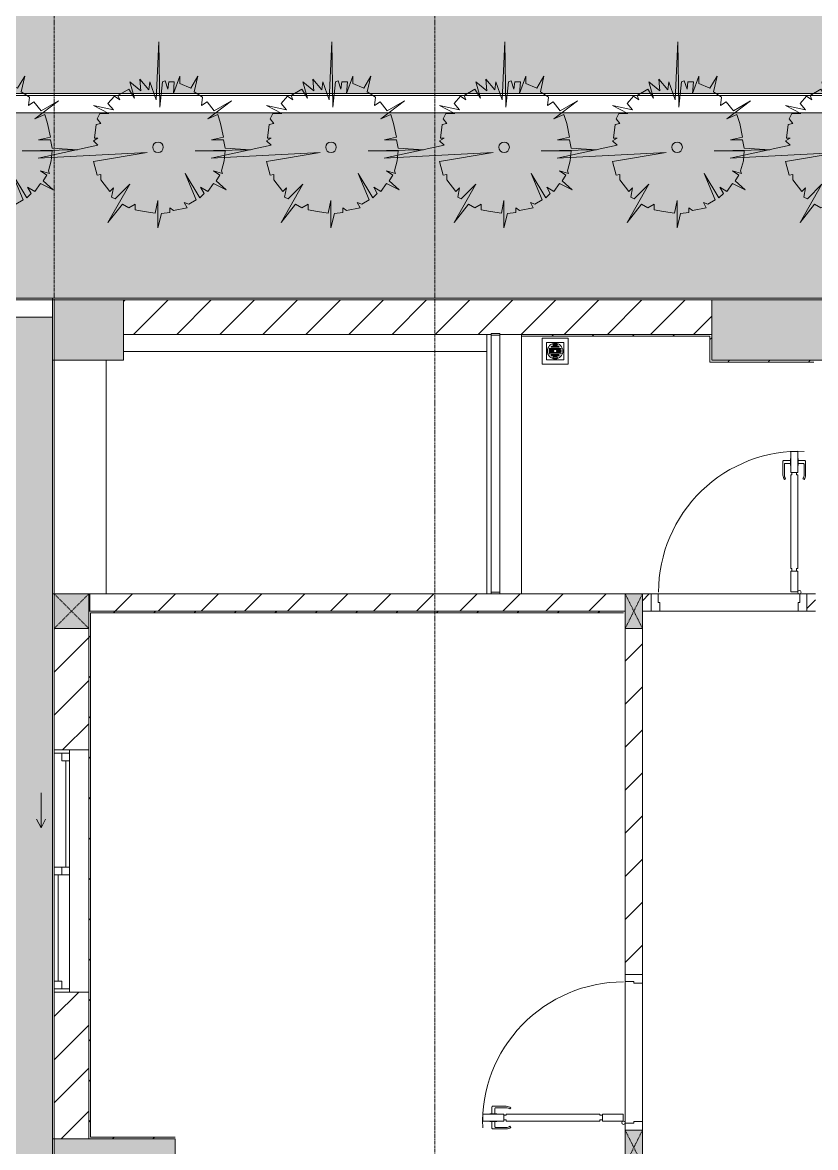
# Model space of a CAD drawing. Header units: millimetres. Extents: x 5359 to 218750, y -16347 to 109893.
# Drawn here: x 105769 to 110353, y 73337 to 79839 of the extents above; entities that cross this region are included whole.
import ezdxf

# ---------------------------------------------------------------- set-up
doc = ezdxf.new("R2010")
doc.units = ezdxf.units.MM
doc.linetypes.add('Dash', pattern=[6, 3, -3])
doc.linetypes.add('Grid Line', pattern=[22.225, 12.7, -3.175, 3.175, -3.175])
for name, color, linetype, lineweight in [('0-1', 7, 'Continuous', 5), ('A-DETL-GENF-1', 9, 'Continuous', 9), ('A-DOOR-1', 9, 'Continuous', 9), ('A-FLOR-1', 9, 'Continuous', 9), ('A-FLOR-HRAL-1', 9, 'Continuous', 9), ('A-FLOR-PATT', 8, 'Continuous', 9), ('A-GLAZ', 151, 'Continuous', 9), ('A-WALL', 113, 'Continuous', 9), ('A-WALL-1', 53, 'Continuous', 18), ('A-WALL-2', 9, 'Continuous', 9), ('A-WALL-3', 113, 'Continuous', 18), ('A-WALL-PATT-1', 10, 'Continuous', 9), ('A-WALL-PATT-2', 9, 'Continuous', 9), ('A-WALL-PATT-3', 111, 'Continuous', 9), ('G-IMPT', 8, 'Continuous', 9), ('I-WALL-1', 53, 'Continuous', 18), ('L-PLNT', 71, 'Continuous', 9), ('M-EQPM', 50, 'Continuous', 9), ('S-BEAM-1', 9, 'Continuous', 9), ('S-COLS', 52, 'Continuous', 9), ('S-COLS-1', 253, 'Continuous', 5), ('S-COLS-2', 53, 'Continuous', 18), ('S-COLS-3', 9, 'Continuous', 9), ('S-COLS-4', 52, 'Continuous', 18), ('S-COLS-5', 52, 'Dash', 9), ('S-COLS-HDLN', 52, 'Dash', 9), ('S-COLS-HDLN-1', 9, 'Dash', 9), ('S-GRID-1', 1, 'Grid Line', 9)]:
    doc.layers.add(name, color=color, linetype=linetype, lineweight=lineweight)
pattern_1 = [(45, (0, 0), (-124.4508, 124.4508), [])]
pattern_2 = [(45, (0, 0), (-116.67262, 116.67262), [])]
pattern_3 = [(0, (167.64, 11.2), (558.8, 558.8), [83.82, -16.764, 22.352, -16.764, -419.1]), (0, (167.64, 11.2), (558.8, 558.8), [-139.7, 83.82, -335.28]), (0, (139.7, 27.94), (558.8, 558.8), [55.88, -41.91, 83.82, -41.91, -335.28]), (0, (139.7, 27.94), (558.8, 558.8), [-223.52, 55.88, -279.4]), (0, (335.3, 251.46), (558.8, 558.8), [69.85, -27.94, 69.85, -391.16]), (0, (55.9, 363.2), (558.8, 558.8), [27.94, -55.88, 27.94, -447.04]), (90, (111.76, 363.2), (-558.8, 558.8), [50.292, -508.508]), (90, (279.4, 27.94), (-558.8, 558.8), [55.88, -502.92]), (90, (419.1, 251.46), (-558.8, 558.8), [55.88, -502.92]), (45, (352.04, 22.35), (0, 558.7996), [55.88, -734.383]), (135, (206.76, 22.35), (-558.7996, 0), [55.88, -734.383]), (63.435, (335.28, 25.15), (-0.0005, 558.8001), [55.88, -1193.635]), (75.964, (307.34, 27.94), (-0.00237, 558.80038), [55.88, -2248.111]), (75.964, (447.04, 251.46), (-0.00237, 558.80038), [44.704, -2259.287]), (75.964, (122.94, 363.22), (-0.00237, 558.80038), [39.116, -2264.875]), (104.036, (251.46, 27.94), (0.00237, 558.80038), [55.88, -2248.111]), (104.036, (391.16, 251.46), (0.00237, 558.80038), [44.704, -2259.287]), (104.036, (100.58, 363.22), (0.00237, 558.80038), [39.116, -2264.875]), (116.565, (223.52, 25.15), (0.0005, 558.8001), [55.88, -1193.634])]

# ---------------------------------------------------------------- blocks, each defined once
blk = doc.blocks.new('NCV_TKTC_KET CAU_rvt-1-TKCS_MB ĐỊNH VỊ CỔNG-HÀNG RÀO')
at = {"layer": 'S-COLS-1'}
for points in [[(105952.6, 77886.9), (106352.6, 77886.9), (106352.6, 78236.9), (105952.6, 78236.9)], [(110061.3, 77886.9), (110452.5, 77886.9), (110452.5, 78236.9), (109752.5, 78236.9), (109752.5, 77886.9)]]:
    blk.add_hatch(color=256, dxfattribs=at).paths.add_polyline_path(points)
h = blk.add_hatch(color=256, dxfattribs=at)
h.paths.add_polyline_path([(106027.6, 73036.9), (106652.6, 73036.9), (106652.6, 73386.9), (105952.6, 73386.9), (105952.6, 73036.9), (105977.6, 73036.9)])
h.paths.add_polyline_path([(106027.6, 73181.9), (105977.6, 73181.9), (105977.6, 73191.9), (106027.6, 73191.9)])
at = {"layer": 'A-FLOR-1'}
blk.add_line((106157.6, 76536.9), (106152.6, 76536.9), dxfattribs=at)
at = {"layer": 'S-BEAM-1'}
for p, q in [((106352.6, 77936.9), (108452.6, 77936.9)), ((106252.6, 76536.9), (106252.6, 77886.9))]:
    blk.add_line(p, q, dxfattribs=at)
at = {"layer": 'S-COLS-2'}
for p, q in [((106352.6, 78236.9), (105952.6, 78236.9)), ((105952.6, 78236.9), (105952.6, 77886.9)), ((106352.6, 77886.9), (106352.6, 78236.9)), ((109752.5, 78236.9), (109752.5, 77886.9)), ((110452.5, 78236.9), (109752.5, 78236.9)), ((105952.6, 77886.9), (106352.6, 77886.9)), ((109752.5, 77886.9), (110452.5, 77886.9)), ((106652.6, 73386.9), (105952.6, 73386.9)), ((105952.6, 73386.9), (105952.6, 73036.9)), ((106652.6, 73036.9), (106652.6, 73386.9))]:
    blk.add_line(p, q, dxfattribs=at)
blk = doc.blocks.new('DOOR_CW_01 CANH MO-PANEL KINH - DIW_01-900x2200-CỬA GỖ VÂN LAMINATE-553393-TKCS_MB ĐỊNH VỊ CỔNG-HÀNG RÀO')
at = {"layer": 'A-DETL-GENF-1'}
for p, q in [((-397, 872), (-357, 872)), ((-397, 752), (-397, 872)), ((-357, 872), (-357, 752)), ((-442, 737), (-442, 816.5)), ((-399, 820.5), (-438, 820.5)), ((-434, 799.5), (-434, 737)), ((-399, 803.5), (-430, 803.5)), ((-399, 831.8), (-397, 831.8)), ((-399, 792.2), (-399, 831.8)), ((-397, 792.2), (-399, 792.2)), ((-397, 792.2), (-397, 831.8)), ((-357, 792.2), (-357, 831.8)), ((-355, 831.8), (-357, 831.8)), ((-357, 792.2), (-355, 792.2)), ((-355, 792.2), (-355, 831.8)), ((-355, 820.5), (-316, 820.5)), ((-355, 803.5), (-324, 803.5)), ((-320, 799.5), (-320, 737)), ((-312, 737), (-312, 816.5)), ((-433.9, 711.2), (-427.3, 715.8)), ((-357, 752), (-397, 752)), ((-397, 738), (-391, 738)), ((-397, 738), (-397, 196)), ((-363, 752), (-391, 752)), ((-391, 752), (-391, 738)), ((-363, 738), (-363, 752)), ((-357, 738), (-363, 738)), ((-357, 196), (-357, 738)), ((-320.1, 711.2), (-326.7, 715.8)), ((-397, 196), (-391, 196)), ((-391, 196), (-391, 182)), ((-357, 196), (-363, 196)), ((-363, 182), (-363, 196)), ((-357, 182), (-397, 182)), ((-397, 182), (-397, 62)), ((-391, 182), (-363, 182)), ((-357, 62), (-357, 182)), ((-397, 62), (-357, 62))]:
    blk.add_line(p, q, dxfattribs=at)
blk.add_circle((-407, 60), 10, dxfattribs=at)
for centre, radius, start, end in [((-407, 60), 814, 360, 92), ((-438, 816.5), 4, 90, 180), ((-430, 799.5), 4, 90, 180), ((-324, 799.5), 4, 360, 90), ((-316, 816.5), 4, 0, 90), ((-397, 737), 45, 180, 215), ((-397, 737), 37, 180, 215), ((-357, 737), 37, 325, 0), ((-357, 737), 45, 325, 0)]:
    blk.add_arc(centre, radius, start, end, dxfattribs=at)
at = {"layer": 'A-DOOR-1'}
for p, q in [((-410, 50), (-450, 50)), ((-450, 50), (-450, -50)), ((-410, 0), (-410, 50)), ((-400, 0), (-410, 0)), ((-407, 50), (-382, 50)), ((-400, -50), (-400, 0)), ((410, 0), (400, 0)), ((400, 0), (400, -50)), ((450, 50), (410, 50)), ((410, 50), (410, 0)), ((450, -50), (450, 50)), ((-450, -50), (-400, -50)), ((400, -50), (450, -50))]:
    blk.add_line(p, q, dxfattribs=at)
blk = doc.blocks.new('Railing - 50 x 10mm-457210-TKCS_MB ĐỊNH VỊ CỔNG-HÀNG RÀO')
at = {"layer": 'A-FLOR-HRAL-1'}
for p, q in [((25, 5), (-25, 5)), ((-25, 5), (-25, -5)), ((25, -5), (25, 5)), ((-25, -5), (25, -5))]:
    blk.add_line(p, q, dxfattribs=at)
blk = doc.blocks.new('Railing - Railing-987313-TKCS_MB ĐỊNH VỊ CỔNG-HÀNG RÀO')
at = {"layer": 'A-FLOR-HRAL-1'}
for p, q in [((85569.1, 68771.2), (85569.1, 67285.8)), ((85619.1, 67285.8), (85619.1, 68771.2))]:
    blk.add_line(p, q, dxfattribs=at)
for p in [(85594.1, 68776.2), (85594.1, 67280.8)]:
    blk.add_blockref('Railing - 50 x 10mm-457210-TKCS_MB ĐỊNH VỊ CỔNG-HÀNG RÀO', p)
blk = doc.blocks.new('G1_SOF - BO TRU - 100x200-V27-TKCS_MB ĐỊNH VỊ CỔNG-HÀNG RÀO')
at = {"layer": 'S-COLS-3'}
blk.add_hatch(color=256, dxfattribs=at).paths.add_polyline_path([(50, 100), (-50, 100), (-50, -100), (50, -100)])
at = {"layer": 'S-COLS-2'}
for p, q in [((-50, 100), (-50, -100)), ((50, -100), (50, 100)), ((-50, -100), (50, -100))]:
    blk.add_line(p, q, dxfattribs=at)
at = {"layer": 'S-COLS-HDLN-1'}
for p, q in [((50, 100), (-50, -100)), ((-50, 100), (50, -100))]:
    blk.add_line(p, q, dxfattribs=at)
blk = doc.blocks.new('DOOR_CW_01 CANH MO-PANEL KINH - DIG_01-900x2200-CỬA NHÔM KÍNH-400860-TKCS_MB ĐỊNH VỊ CỔNG-HÀNG RÀO')
at = {"layer": 'A-DETL-GENF-1'}
for p, q in [((-397, -182), (-397, -62)), ((-397, -62), (-357, -62)), ((-357, -62), (-357, -182)), ((-357, -182), (-397, -182)), ((-391, -196), (-391, -182)), ((-391, -182), (-363, -182)), ((-363, -182), (-363, -196)), ((-397, -196), (-391, -196)), ((-397, -738), (-397, -196)), ((-357, -196), (-363, -196)), ((-357, -196), (-357, -738)), ((-433.9, -711.2), (-427.3, -715.8)), ((-320.1, -711.2), (-326.7, -715.8)), ((-442, -737), (-442, -816.5)), ((-434, -799.5), (-434, -737)), ((-397, -738), (-391, -738)), ((-357, -752), (-397, -752)), ((-397, -752), (-397, -872)), ((-391, -752), (-391, -738)), ((-363, -752), (-391, -752)), ((-357, -738), (-363, -738)), ((-363, -738), (-363, -752)), ((-357, -872), (-357, -752)), ((-320, -799.5), (-320, -737)), ((-312, -737), (-312, -816.5)), ((-399, -820.5), (-438, -820.5)), ((-399, -803.5), (-430, -803.5)), ((-399, -792.2), (-399, -831.8)), ((-397, -792.2), (-399, -792.2)), ((-399, -831.8), (-397, -831.8)), ((-397, -792.2), (-397, -831.8)), ((-357, -792.2), (-357, -831.8)), ((-357, -792.2), (-355, -792.2)), ((-355, -831.8), (-357, -831.8)), ((-355, -792.2), (-355, -831.8)), ((-355, -803.5), (-324, -803.5)), ((-355, -820.5), (-316, -820.5)), ((-397, -872), (-357, -872))]:
    blk.add_line(p, q, dxfattribs=at)
blk.add_circle((-407, -60), 10, dxfattribs=at)
for centre, radius, start, end in [((-407, -60), 814, 268, 0), ((-397, -737), 45, 145, 180), ((-357, -737), 45, 360, 35), ((-397, -737), 37, 145, 180), ((-357, -737), 37, 0, 35), ((-438, -816.5), 4, 180, 270), ((-430, -799.5), 4, 180, 270), ((-324, -799.5), 4, 270, 0), ((-316, -816.5), 4, 270, 0)]:
    blk.add_arc(centre, radius, start, end, dxfattribs=at)
at = {"layer": 'A-DOOR-1'}
for p, q in [((-450, -50), (-450, 50)), ((-450, 50), (-400, 50)), ((-400, 50), (-400, 0)), ((400, 0), (400, 50)), ((400, 50), (450, 50)), ((450, 50), (450, -50)), ((-410, -50), (-450, -50)), ((-410, 0), (-410, -50)), ((-400, 0), (-410, 0)), ((-407, -50), (-382, -50)), ((410, 0), (400, 0)), ((410, -50), (410, 0)), ((450, -50), (410, -50))]:
    blk.add_line(p, q, dxfattribs=at)
blk = doc.blocks.new('G1_SOF - BO TRU - 100x200-V25-TKCS_MB ĐỊNH VỊ CỔNG-HÀNG RÀO')
at = {"layer": 'S-COLS-3'}
blk.add_hatch(color=256, dxfattribs=at).paths.add_polyline_path([(50, -100), (50, 100), (-50, 100), (-50, -100)])
at = {"layer": 'S-COLS-2'}
for p, q in [((50, 100), (-50, 100)), ((-50, 100), (-50, -100)), ((50, -100), (50, 100)), ((-50, -100), (50, -100))]:
    blk.add_line(p, q, dxfattribs=at)
at = {"layer": 'S-COLS-HDLN-1'}
for p, q in [((50, 100), (-50, -100)), ((-50, 100), (50, -100))]:
    blk.add_line(p, q, dxfattribs=at)
blk = doc.blocks.new('NCV_TKTC_TANG 1_rvt-1-TKCS_MB ĐỊNH VỊ CỔNG-HÀNG RÀO')
at = {"layer": 'A-WALL-PATT-1'}
h = blk.add_hatch(dxfattribs=at)
h.set_pattern_fill('FP_2', color=256, style=0, pattern_type=2)
h.set_pattern_definition(pattern_1)
h.paths.add_polyline_path([(109252.6, 76436.9), (109252.6, 76536.9), (106157.6, 76536.9), (106157.6, 76436.9), (108527.6, 76436.9)])
h = blk.add_hatch(dxfattribs=at)
h.set_pattern_fill('FP_2', color=256, style=0, pattern_type=2)
h.set_pattern_definition(pattern_1)
h.paths.add_polyline_path([(110342.6, 76436.9), (110352.6, 76436.9), (110352.6, 76536.9), (110302.6, 76536.9), (110302.6, 76436.9)])
h.paths.add_polyline_path([(109352.6, 76436.9), (109402.6, 76436.9), (109402.6, 76536.9), (109352.6, 76536.9)])
h = blk.add_hatch(dxfattribs=at)
h.set_pattern_fill('FP_2', color=256, style=0, pattern_type=2)
h.set_pattern_definition(pattern_1)
h.paths.add_polyline_path([(109352.6, 74336.9), (109352.6, 76336.9), (109252.6, 76336.9), (109252.6, 74336.9), (109302.6, 74336.9)])
at = {"layer": 'A-WALL-PATT-2'}
h = blk.add_hatch(dxfattribs=at)
h.set_pattern_fill('FP_3', color=256, style=0, pattern_type=2)
h.set_pattern_definition(pattern_2)
h.paths.add_polyline_path([(109752.6, 78026.9), (109752.6, 78036.9), (108652.6, 78036.9), (108652.6, 78026.9), (109742.6, 78026.9)])
h = blk.add_hatch(dxfattribs=at)
h.set_pattern_fill('FP_3', color=256, style=0, pattern_type=2)
h.set_pattern_definition(pattern_2)
h.paths.add_polyline_path([(109752.6, 77876.9), (109752.6, 78026.9), (109742.6, 78026.9), (109742.6, 77876.9)])
h = blk.add_hatch(dxfattribs=at)
h.set_pattern_fill('FP_3', color=256, style=0, pattern_type=2)
h.set_pattern_definition(pattern_2)
h.paths.add_polyline_path([(110061.3, 77876.9), (110342.6, 77876.9), (110342.6, 77886.9), (109752.6, 77886.9), (109752.6, 77876.9)])
h = blk.add_hatch(dxfattribs=at)
h.set_pattern_fill('FP_3', color=256, style=0, pattern_type=2)
h.set_pattern_definition(pattern_2)
h.paths.add_polyline_path([(106152.6, 76426.9), (109252.6, 76426.9), (109252.6, 76436.9), (106152.6, 76436.9)])
h = blk.add_hatch(dxfattribs=at)
h.set_pattern_fill('FP_3', color=256, style=0, pattern_type=2)
h.set_pattern_definition(pattern_2)
h.paths.add_polyline_path([(106152.6, 73386.9), (106162.6, 73386.9), (106162.6, 76426.9), (106152.6, 76426.9), (106152.6, 74235.3)])
h = blk.add_hatch(dxfattribs=at)
h.set_pattern_fill('FP_3', color=256, style=0, pattern_type=2)
h.set_pattern_definition(pattern_2)
h.paths.add_polyline_path([(106162.6, 73386.9), (106652.6, 73386.9), (106652.6, 73396.9), (106162.6, 73396.9)])
at = {"layer": 'A-FLOR-1'}
for p, q in [((110252.6, 76436.9), (109452.6, 76436.9)), ((109252.6, 73476.9), (109252.6, 74296.9)), ((109352.6, 74286.9), (109352.6, 73486.9))]:
    blk.add_line(p, q, dxfattribs=at)
at = {"layer": 'A-WALL-1'}
for p, q in [((108477.6, 76536.9), (106157.6, 76536.9)), ((106157.6, 76536.9), (106157.6, 76436.9)), ((109252.6, 76536.9), (108527.6, 76536.9)), ((106157.6, 76436.9), (109252.6, 76436.9)), ((109352.6, 76436.9), (109362.6, 76436.9)), ((110342.6, 76436.9), (110352.6, 76436.9))]:
    blk.add_line(p, q, dxfattribs=at)
at = {"layer": 'A-WALL-2'}
for p, q in [((108452.6, 76536.9), (108452.6, 78036.9)), ((108652.6, 78026.9), (108652.6, 76536.9)), ((109402.6, 76536.9), (109352.6, 76536.9)), ((109442.6, 76536.9), (110262.6, 76536.9)), ((110352.6, 76536.9), (110302.6, 76536.9)), ((109362.6, 76436.9), (109402.6, 76436.9)), ((110252.6, 76436.9), (109452.6, 76436.9)), ((110302.6, 76436.9), (110342.6, 76436.9)), ((109252.6, 76336.9), (109252.6, 74336.9)), ((109352.6, 74336.9), (109352.6, 76336.9)), ((109252.6, 73476.9), (109252.6, 74296.9)), ((109352.6, 74286.9), (109352.6, 73486.9))]:
    blk.add_line(p, q, dxfattribs=at)
at = {"layer": 'I-WALL-1'}
for p, q in [((109752.6, 78036.9), (108652.6, 78036.9)), ((108652.6, 78036.9), (108652.6, 78026.9)), ((109752.6, 78026.9), (109752.6, 78036.9)), ((108652.6, 78026.9), (109742.6, 78026.9)), ((109742.6, 78026.9), (109742.6, 77876.9)), ((109752.6, 77886.9), (109752.6, 78026.9)), ((109742.6, 77876.9), (109752.6, 77876.9)), ((110342.6, 77886.9), (109752.6, 77886.9)), ((109752.6, 77876.9), (110342.6, 77876.9)), ((109252.6, 76436.9), (106152.6, 76436.9)), ((106152.6, 76436.9), (106152.6, 76426.9)), ((106152.6, 76426.9), (106152.6, 75635.3)), ((106162.6, 76426.9), (109242.6, 76426.9)), ((106162.6, 73396.9), (106162.6, 76426.9)), ((106152.6, 74235.3), (106152.6, 73386.9)), ((106152.6, 73386.9), (106162.6, 73386.9)), ((106652.6, 73396.9), (106162.6, 73396.9)), ((106162.6, 73386.9), (106652.6, 73386.9))]:
    blk.add_line(p, q, dxfattribs=at)
at = {"layer": 'A-DOOR-1'}
for name, p, rotation in [('DOOR_CW_01 CANH MO-PANEL KINH - DIG_01-900x2200-CỬA NHÔM KÍNH-400860-TKCS_MB ĐỊNH VỊ CỔNG-HÀNG RÀO', (109852.6, 76486.9), 180), ('DOOR_CW_01 CANH MO-PANEL KINH - DIW_01-900x2200-CỬA GỖ VÂN LAMINATE-553393-TKCS_MB ĐỊNH VỊ CỔNG-HÀNG RÀO', (109302.6, 73886.9), 89.9999999999992)]:
    blk.add_blockref(name, p, dxfattribs=dict(at, rotation=rotation))
at = {"layer": 'A-FLOR-HRAL-1'}
blk.add_blockref('Railing - Railing-987313-TKCS_MB ĐỊNH VỊ CỔNG-HÀNG RÀO', (22908.5, 9260.7), dxfattribs=at)
at = {"layer": 'S-COLS-3'}
for name, p in [('G1_SOF - BO TRU - 100x200-V25-TKCS_MB ĐỊNH VỊ CỔNG-HÀNG RÀO', (109302.6, 76436.9)), ('G1_SOF - BO TRU - 100x200-V27-TKCS_MB ĐỊNH VỊ CỔNG-HÀNG RÀO', (109302.6, 73336.9))]:
    blk.add_blockref(name, p, dxfattribs=at)
blk = doc.blocks.new('1_FAMILY RVT - W01-WxH 1400x1400xmm-389822-TKCS_MB ĐỊNH VỊ CỔNG-HÀNG RÀO')
at = {"layer": 'A-GLAZ'}
for p, q in [((248.4, 172.39), (299.2, 197.79)), ((248.4, 172.39), (299.2, 146.99)), ((248.4, 172.39), (451.6, 172.39)), ((-700, 96.19), (-700, -103.81)), ((700, 96.19), (-700, 96.19)), ((-700, 96.19), (-636.5, 96.19)), ((-680.95, 96.19), (-680.95, 7.29)), ((-636.5, 96.19), (-22.225, 96.19)), ((-636.5, 96.19), (-636.5, 51.74)), ((-636.5, 73.965), (-22.225, 73.965)), ((-22.225, 7.29), (-22.225, 96.19)), ((-22.225, 96.19), (22.225, 96.19)), ((22.225, 96.19), (680.95, 96.19)), ((22.225, 96.19), (22.225, 7.29)), ((680.95, 96.19), (700, 96.19)), ((680.95, 96.19), (680.95, 7.29)), ((700, -103.81), (700, 96.19)), ((-700, 7.29), (-680.95, 7.29)), ((-636.5, 51.74), (-680.95, 51.74)), ((-680.95, 7.29), (-22.225, 7.29)), ((22.225, 51.74), (-22.225, 51.74)), ((-22.225, 7.29), (22.225, 7.29)), ((22.225, 29.515), (636.5, 29.515)), ((22.225, 7.29), (636.5, 7.29)), ((636.5, 51.74), (636.5, 7.29)), ((680.95, 51.74), (636.5, 51.74)), ((636.5, 7.29), (700, 7.29)), ((-700, -103.81), (700, -103.81))]:
    blk.add_line(p, q, dxfattribs=at)
blk = doc.blocks.new('TKTC_XREF_251221_MB TANG 1 - TKTC_XREF_260130_MB TANG 1_dwg_THU NUOC - THU NUOC-444531-TKCS_MB TẦNG 1-4202124-TKCS_MB ĐỊNH VỊ CỔNG-HÀNG RÀO')
at = {"layer": 'M-EQPM'}
for p, q in [((-23.3, 10.8), (40.9, 10.8)), ((40.9, 4.8), (-23.3, 4.8)), ((-11, 23.3), (28.5, 23.3)), ((28.5, 17.3), (-11, 17.3)), ((-1.1, 35.6), (18.5, 35.6)), ((18.5, 29.6), (-1.1, 29.6)), ((-23.3, -13.6), (40.9, -13.6)), ((40.9, -19.6), (-23.3, -19.6)), ((-11, -26.1), (28.5, -26.1)), ((28.5, -32.1), (-11, -32.1)), ((-1.1, -38.5), (18.5, -38.5)), ((18.5, -44.5), (-1.1, -44.5))]:
    blk.add_line(p, q, dxfattribs=at)
at = {"layer": 'M-EQPM', "flags": 128}
for points in [[(83.7, -79.4), (83.7, 70.6), (-66.3, 70.6), (-66.3, -79.4)], [(58.7, -54.4), (58.7, 45.6), (-41.3, 45.6), (-41.3, -54.4)]]:
    blk.add_lwpolyline(points, close=True, dxfattribs=at)
for points in [[(-23.3, -1.2), (0.7, -1.2), (0.7, -7.2), (-23.3, -7.2)], [(40.9, -7.2), (16.7, -7.2), (16.7, -1.2), (40.9, -1.2)]]:
    blk.add_lwpolyline(points, dxfattribs=at)
at = {"layer": 'M-EQPM'}
for centre, radius, start, end in [((8.7, -4.4), 45, 360, 180), ((8.7, -4.4), 45, 360, 180), ((-23.3, 7.8), 3, 90, 270), ((-11, 20.3), 3, 90, 270), ((-1.1, 32.6), 3, 90, 270), ((18.5, 32.6), 3, 270, 90), ((28.5, 20.3), 3, 270, 90), ((40.9, 7.8), 3, 270, 90), ((8.7, -4.4), 45, 180, 360), ((8.7, -4.4), 45, 180, 360), ((-23.3, -4.2), 3, 90, 270), ((-23.3, -16.6), 3, 90, 270), ((-11, -29.1), 3, 90, 270), ((-1.1, -41.5), 3, 90, 270), ((18.5, -41.5), 3, 270, 90), ((28.5, -29.1), 3, 270, 90), ((40.9, -4.2), 3, 270, 90), ((40.9, -16.6), 3, 270, 90)]:
    blk.add_arc(centre, radius, start, end, dxfattribs=at)
blk = doc.blocks.new('TKTC_XREF_251221_MB TANG 1 - TKTC_XREF_260130_MB TANG 1_dwg-4202109-TKCS_MB ĐỊNH VỊ CỔNG-HÀNG RÀO')
at = {"layer": 'G-IMPT'}
blk.add_line((-97199.1, -323459.7), (-97199.1, -324809.7), dxfattribs=at)
at = {"extrusion": (0, 0, -1), "zscale": -1}
blk.add_blockref('TKTC_XREF_251221_MB TANG 1 - TKTC_XREF_260130_MB TANG 1_dwg_THU NUOC - THU NUOC-444531-TKCS_MB TẦNG 1-4202124-TKCS_MB ĐỊNH VỊ CỔNG-HÀNG RÀO', (94295.3, -323401.9), dxfattribs=at)
blk = doc.blocks.new('TKTC_XREF_251221_MB TANG 1 - TKTC_XREF_251221_MB TANG 1-2038492-TKCS_MB ĐỊNH VỊ CỔNG-HÀNG RÀO')
blk.add_blockref('TKTC_XREF_251221_MB TANG 1 - TKTC_XREF_260130_MB TANG 1_dwg-4202109-TKCS_MB ĐỊNH VỊ CỔNG-HÀNG RÀO', (169499.1, 384109.7))
blk = doc.blocks.new('CAY MAI VAN PHUC - CAY DUC SOC_dwg-2256080-TKCS_MB ĐỊNH VỊ CỔNG-HÀNG RÀO')
at = {"layer": 'G-IMPT', "flags": 128}
blk.add_lwpolyline([(32.8, 479.5), (12.9, 293.4), (6.2, 771.8), (-13.8, 346.6), (-60.3, 479.5), (-67, 419.7), (-133.5, 499.4), (-126.8, 413), (-206.6, 479.5), (-173.4, 359.9), (-213.3, 426.3), (-293.1, 379.8), (-279.8, 346.6), (-319.7, 373.2), (-366.2, 320), (-326.3, 273.5), (-472.6, 306.7), (-359.6, 246.9), (-426.1, 246.9), (-446, 207.1), (-419.4, 173.8), (-452.7, 167.2), (-466, 67.5), (-439.4, 67.5), (-472.6, 47.6), (-439.4, 14.4), (-878.3, -78.6), (-80.3, -38.8), (-472.6, -105.2), (-446, -204.9), (-419.4, -198.2), (-419.4, -238.1), (-352.9, -324.5), (-326.3, -297.9), (-339.6, -364.4), (-313, -377.6), (-206.6, -271.3), (-366.2, -550.4), (-259.8, -417.5), (-213.3, -444.1), (-166.7, -417.5), (-166.7, -457.4), (-100.2, -470.7), (-19.9, -481.4), (-0.5, -390.9), (-0.5, -590.3), (26.2, -484), (86, -477.3), (86, -444.1), (112.6, -464), (212.4, -444.1), (192.4, -404.2), (225.7, -417.5), (278.9, -384.3), (199.1, -191.6), (305.5, -371), (338.7, -337.8), (312.1, -291.3), (365.3, -324.5), (405.2, -264.7), (498.3, -311.2), (425.2, -244.8), (451.8, -204.9), (405.2, -171.7), (471.7, -191.6), (465.1, -171.7), (485, -98.6), (491.7, -25.5), (272.2, -25.5), (677.9, -18.8), (491.7, -5.6), (478.4, 54.2), (391.9, 54.2), (478.4, 74.2), (458.4, 173.8), (438.5, 240.3), (365.3, 207.1), (538.2, 340), (411.9, 266.9), (358.7, 333.3), (318.8, 306.7), (325.4, 366.5), (265.6, 406.4), (292.2, 519.4), (239, 433), (159.2, 466.2), (159.2, 519.4), (112.6, 393.1), (119.3, 479.5), (79.4, 479.5), (72.7, 426.3), (52.8, 486.1)], close=True, dxfattribs=at)
at = {"layer": 'G-IMPT'}
blk.add_circle((0, 0), 38.6, dxfattribs=at)
blk = doc.blocks.new('CAY MAI VAN PHUC - CAY BONG TRANG-2256081-TKCS_MB ĐỊNH VỊ CỔNG-HÀNG RÀO')
at = {"xscale": 0.7894736842105263, "yscale": 0.7894736842105263, "zscale": 0.7894736842105263}
blk.add_blockref('CAY MAI VAN PHUC - CAY DUC SOC_dwg-2256080-TKCS_MB ĐỊNH VỊ CỔNG-HÀNG RÀO', (0, 0), dxfattribs=at)
blk = doc.blocks.new('G1_SOF - BO TRU - 200x200-3051103-TKCS_MB ĐỊNH VỊ CỔNG-HÀNG RÀO')
at = {"layer": 'S-COLS-HDLN'}
for p, q in [((-100, -100), (100, 100)), ((100, -100), (-100, 100))]:
    blk.add_line(p, q, dxfattribs=at)

msp = doc.modelspace()

# ---------------------------------------------------------------- hatches: boundary and pattern name
at = {"layer": 'A-FLOR-PATT'}
h = msp.add_hatch(dxfattribs=at)
h.set_pattern_fill('FP_16', color=256, style=0, pattern_type=2)
h.set_pattern_definition([(49.953, (0, 310.95), (480.9659, -42.0109), [50.243, -552.673]), (355.008, (0, 310.95), (-93.0384, 503.553), [40.233, -442.564]), (100.468, (40.1, 307.45), (387.9288, 461.541), [42.673, -469.403]), (46.137, (0, 444.84), (715.6498, -110.8015), [75.373, -829.101]), (96.647, (59.64, 435.6), (626.742, 652.125), [64.007, -704.082]), (351.199, (0, 444.84), (626.7425, 652.1248), [60.348, -663.829]), (20.968, (67.06, 411.37), (400.2616, -269.5331), [50.281, -553.094]), (326.044, (67.06, 411.37), (163.1585, 485.449), [40.213, -442.34]), (71.423, (100.4, 388.9), (563.4187, 215.92), [42.678, -469.456]), (37.454, (0, 310.95), (8.15357, 222.8547), [7.372, -429.565, 7.372, -441.627, -443.973]), (37.454, (0, 310.95), (8.15357, 222.8547), [-885.935, 7.372, -436.601]), (7.488, (0, 310.95), (176.40226, 264.03816), [7.376, -248.771, 7.376, -419.759, -169.312]), (7.488, (0, 310.95), (176.40226, 264.03816), [-683.281, 7.376, -161.936]), (327.543, (-149.53, 310.95), (357.9598, -15.0997), [7.373, -160.187, 7.373, -515.414, -693.697]), (327.543, (-149.53, 310.95), (357.9598, -15.0997), [-690.346, 7.373, -686.325]), (317.547, (-216.6, 310.95), (391.0618, 67.01274), [7.371, -210.396, 7.371, -339.716, -492.488]), (317.547, (-216.6, 310.95), (391.0618, 67.01274), [-564.854, 7.371, -485.118])])
h.paths.add_polyline_path([(124801.6, 79428.2), (128158.5, 83316.9), (97765.9, 83316.9), (100352.6, 79428.2), (123981.2, 79428.2)])
h = msp.add_hatch(dxfattribs=at)
h.set_pattern_fill('FP_14', color=256, style=0, pattern_type=2)
h.set_pattern_definition(pattern_3)
h.paths.add_polyline_path([(128801.6, 17346.9), (128913.1, 17354.5), (129012.7, 17373), (129095.6, 17396.9), (129203.1, 17443.5), (129291.6, 17495), (129356.5, 17541.1), (129431, 17607.6), (129497.5, 17682), (129555.2, 17763.4), (129603.5, 17850.8), (129641.7, 17943), (129669.3, 18038.9), (129686.7, 18149), (129691.6, 18236.9), (129691.6, 33727.4), (128462.6, 33727.4), (128462.6, 33737.4), (127262.6, 33737.4), (127262.6, 27336.9), (127252.6, 27336.9), (127252.6, 25721.9), (127262.6, 25721.9), (127262.6, 19136.9), (127252.6, 19136.9), (127252.6, 17346.9), (127279.7, 17346.9)])
h.paths.add_polyline_path([(128823, 37137.4), (129701.6, 37137.4), (129701.6, 40386.3), (129693.8, 40471.7), (129671.1, 40555.4), (129647.1, 40613.3), (129606.1, 40680.2), (129555.2, 40739.9), (129495.5, 40790.8), (129428.2, 40832), (129356.1, 40861.9), (129279.8, 40880.2), (129201.6, 40886.3), (128501.6, 40886.3), (128501.6, 61586.3), (129201.6, 61586.3), (129287, 61594.2), (129370.7, 61616.8), (129428.6, 61640.8), (129495.5, 61681.8), (129555.2, 61732.8), (129606.1, 61792.4), (129647.1, 61859.3), (129677.2, 61931.8), (129695.5, 62008.1), (129701.6, 62086.3), (129700.3, 74387.8), (129695.3, 74585.1), (129676.5, 74832.7), (129645.1, 75078.9), (129601.3, 75323.3), (129545.2, 75565.1), (129476.9, 75803.8), (129396.6, 76038.7), (129304.5, 76269.3), (129200.9, 76494.9), (129085.9, 76714.9), (128959, 76930.4), (128817.7, 77143.9), (128666.7, 77348.2), (128506.4, 77543.2), (128337.2, 77728.8), (128159.4, 77904.8), (127973.6, 78071), (127780.1, 78227), (127579.5, 78372.8), (127372.1, 78507.9), (127154.9, 78634.2), (126917.8, 78755.4), (126691.3, 78856.9), (126486.1, 78937.9), (126253.1, 79016.6), (126016.5, 79083.6), (125777.1, 79138.6), (125535.3, 79181.5), (125291.7, 79212.2), (125047, 79230.7), (124801.6, 79236.9), (118352.6, 79236.9), (118352.6, 78649), (118662.6, 78649), (118662.6, 78639), (118652.6, 78636.9), (118652.6, 78246.9), (122742.5, 78246.9), (122742.5, 79046.9), (125162.5, 79046.9), (125162.5, 79036.9), (125152.5, 79036.9), (125152.5, 78236.9), (125162.5, 78236.9), (125162.9, 78246.9), (127252.6, 78246.9), (127252.6, 76536.9), (127262.6, 76536.9), (127262.6, 69762.3), (127252.6, 69761.9), (127252.6, 68146.9), (127262.1, 68146.9), (127262.6, 61561.9), (127252.6, 61561.9), (127252.6, 59936.9), (127262.6, 59936.9), (127262.6, 53361.9), (127252.6, 53361.9), (127252.6, 51736.9), (127262.6, 51736.9), (127262.6, 45161.9), (127252.6, 45161.9), (127252.6, 43546.9), (127262.6, 43546.9), (127262.6, 37137.4)])
h.paths.add_polyline_path([(127252.6, 40437.4), (127252.6, 40437.4), (127252.6, 40586.9)])
h.paths.add_polyline_path([(109456, 78246.9), (114542.6, 78246.9), (114542.6, 78649), (114852.6, 78649), (114852.6, 79318.2), (100352.6, 79318.2), (100172.4, 79311.5), (99993.1, 79291.8), (99836.3, 79264.3), (99668, 79222.6), (99503.1, 79169.4), (99342.2, 79104.8), (99167.4, 79018.6), (99035.8, 78943.1), (98891.7, 78846.8), (98754.7, 78740.6), (98625.3, 78625.3), (98504.2, 78501.2), (98392, 78369), (98301.8, 78246.9), (108437.5, 78246.9)])
h = msp.add_hatch(dxfattribs=at)
h.set_pattern_fill('FP_14', color=256, style=0, pattern_type=2)
h.set_pattern_definition(pattern_3)
h.paths.add_polyline_path([(97852.6, 69861.9), (105942.6, 69861.9), (105942.6, 78136.9), (98228.6, 78136.9), (98146.7, 77994.2), (98071.4, 77839.5), (98011.6, 77693.5), (97970.7, 77572.9), (97940.2, 77470.6), (97902.1, 77309.5), (97874.8, 77146.7), (97857.3, 76955.3), (97852.6, 76818.2), (97852.6, 69871.9)])
at = {"layer": 'A-WALL-PATT-3'}
h = msp.add_hatch(dxfattribs=at)
h.set_pattern_fill('FP_1', color=256, style=0, pattern_type=2)
h.set_pattern_definition(pattern_1)
h.paths.add_polyline_path([(109456, 78036.9), (109752.5, 78036.9), (109752.5, 78236.9), (106352.6, 78236.9), (106352.6, 78036.9), (108477.6, 78036.9), (108477.6, 78041.9), (108527.6, 78041.9), (108527.6, 78036.9)])
h = msp.add_hatch(dxfattribs=at)
h.set_pattern_fill('FP_1', color=256, style=0, pattern_type=2)
h.set_pattern_definition(pattern_1)
h.paths.add_polyline_path([(106152.6, 73386.9), (106152.6, 74235.3), (105952.6, 74235.3), (105952.6, 73386.9)])
h.paths.add_polyline_path([(106152.6, 75635.3), (106152.6, 76336.9), (105952.6, 76336.9), (105952.6, 75635.3)])
at = {"layer": 'S-COLS-1'}
msp.add_hatch(color=256, dxfattribs=at).paths.add_polyline_path([(105952.6, 76336.9), (106152.6, 76336.9), (106152.6, 76536.9), (105952.6, 76536.9)])

# ---------------------------------------------------------------- linework, layer by layer
at = {"layer": 'A-WALL'}
for p, q in [((100352.6, 79428.2), (114962.6, 79428.2)), ((100352.6, 79418.2), (114952.6, 79418.2)), ((114852.6, 79318.2), (100352.6, 79318.2)), ((98168.3, 78246.9), (105942.6, 78246.9)), ((98173.7, 78236.9), (105942.6, 78236.9)), ((109752.5, 78236.9), (106352.6, 78236.9)), ((106352.6, 78236.9), (109752.5, 78236.9)), ((105942.6, 78136.9), (98228.7, 78136.9)), ((106352.6, 78036.9), (108437.5, 78036.9)), ((105942.6, 76536.9), (105942.6, 77886.9)), ((105952.6, 77886.9), (105952.6, 76536.9)), ((106152.6, 76336.9), (105952.6, 76336.9)), ((105952.6, 76336.9), (105952.6, 75635.3)), ((105952.6, 74235.3), (105952.6, 73386.9))]:
    msp.add_line(p, q, dxfattribs=at)
at = {"layer": 'A-WALL-3'}
for p, q in [((114542.6, 78246.9), (105942.6, 78246.9)), ((105942.6, 78246.9), (105942.6, 77886.9)), ((105952.6, 78236.9), (106352.6, 78236.9)), ((105952.6, 77886.9), (105952.6, 78236.9)), ((106352.6, 78236.9), (106352.6, 78036.9)), ((109752.5, 78036.9), (109752.5, 78236.9)), ((109752.5, 78236.9), (110452.5, 78236.9)), ((108437.5, 78036.9), (108477.6, 78036.9)), ((108527.6, 78036.9), (109752.5, 78036.9)), ((105942.6, 77886.9), (105952.6, 77886.9)), ((105952.6, 76536.9), (105942.6, 76536.9)), ((105942.6, 76536.9), (105942.6, 73098.5)), ((105952.6, 76336.9), (105952.6, 76536.9)), ((106152.6, 75635.3), (106152.6, 76336.9)), ((106152.6, 73386.9), (106152.6, 74235.3)), ((105952.6, 73386.9), (105942.6, 73386.9)), ((105942.6, 73386.9), (105942.6, 73035.3)), ((105952.6, 73386.9), (106152.6, 73386.9)), ((105952.6, 73098.5), (105952.6, 73386.9)), ((105952.6, 73035.3), (105952.6, 73386.9))]:
    msp.add_line(p, q, dxfattribs=at)
at = {"layer": 'S-COLS'}
msp.add_line((105952.6, 76336.9), (106152.6, 76336.9), dxfattribs=at)
at = {"layer": 'S-COLS-4'}
for p, q in [((106152.6, 76536.9), (105952.6, 76536.9)), ((105952.6, 76536.9), (105952.6, 76336.9)), ((106152.6, 76336.9), (106152.6, 76536.9))]:
    msp.add_line(p, q, dxfattribs=at)
at = {"layer": 'S-GRID-1'}
for p, q in [((105952.6, 13102.5), (105952.6, 80482.7)), ((108152.6, 13102.5), (108152.6, 80482.7)), ((135474.6, 78236.9), (24837.1, 78236.9))]:
    msp.add_line(p, q, dxfattribs=at)

# ---------------------------------------------------------------- block references
at = {"layer": '0-1'}
for name in ['NCV_TKTC_KET CAU_rvt-1-TKCS_MB ĐỊNH VỊ CỔNG-HÀNG RÀO', 'NCV_TKTC_TANG 1_rvt-1-TKCS_MB ĐỊNH VỊ CỔNG-HÀNG RÀO']:
    msp.add_blockref(name, (0, 0), dxfattribs=at)
at = {"layer": 'A-GLAZ', "rotation": 90}
msp.add_blockref('1_FAMILY RVT - W01-WxH 1400x1400xmm-389822-TKCS_MB ĐỊNH VỊ CỔNG-HÀNG RÀO', (106048.8, 74935.3), dxfattribs=at)
at = {"layer": 'L-PLNT'}
for p in [(105552.6, 79118.2), (106552.6, 79118.2), (107552.6, 79118.2), (108552.6, 79118.2), (109552.6, 79118.2), (110552.6, 79118.2)]:
    msp.add_blockref('CAY MAI VAN PHUC - CAY BONG TRANG-2256081-TKCS_MB ĐỊNH VỊ CỔNG-HÀNG RÀO', p, dxfattribs=at)
at = {"layer": 'M-EQPM'}
msp.add_blockref('TKTC_XREF_251221_MB TANG 1 - TKTC_XREF_251221_MB TANG 1-2038492-TKCS_MB ĐỊNH VỊ CỔNG-HÀNG RÀO', (33652.6, 17236.9), dxfattribs=at)
at = {"layer": 'S-COLS-5', "rotation": 180}
msp.add_blockref('G1_SOF - BO TRU - 200x200-3051103-TKCS_MB ĐỊNH VỊ CỔNG-HÀNG RÀO', (106052.6, 76436.9), dxfattribs=at)

doc.saveas('drawing.dxf')
